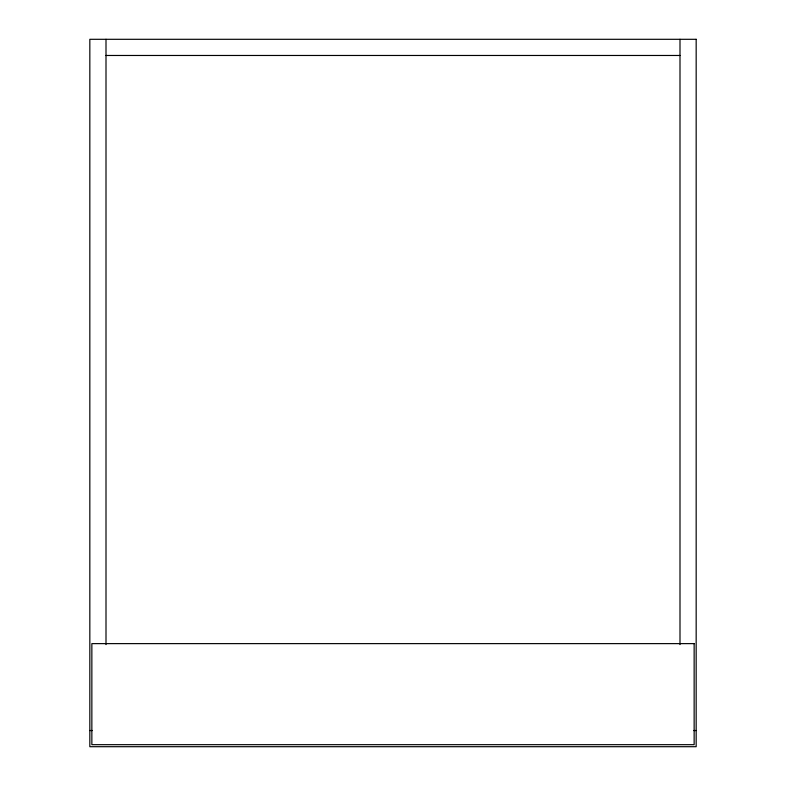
<?xml version="1.0" encoding="UTF-8"?>
<svg xmlns="http://www.w3.org/2000/svg" width="786" height="786" viewBox="0 0 786 786"><rect width="100%" height="100%" fill="white"/><g stroke="black" fill="none" stroke-linecap="round" stroke-linejoin="round"><path stroke-width="1.18" d="M106.002 55.472L679.998 55.472M89.83 730.528L92.286 730.528M693.714 730.528L696.17 730.528M679.998 39.3L679.998 644.589M106.002 39.3L106.002 644.589M696.17 39.3L89.83 39.3L89.83 746.7L696.17 746.7L696.17 39.3M694.146 643.626L91.854 643.626L91.854 744.676L694.146 744.676L694.146 643.626"/></g></svg>
